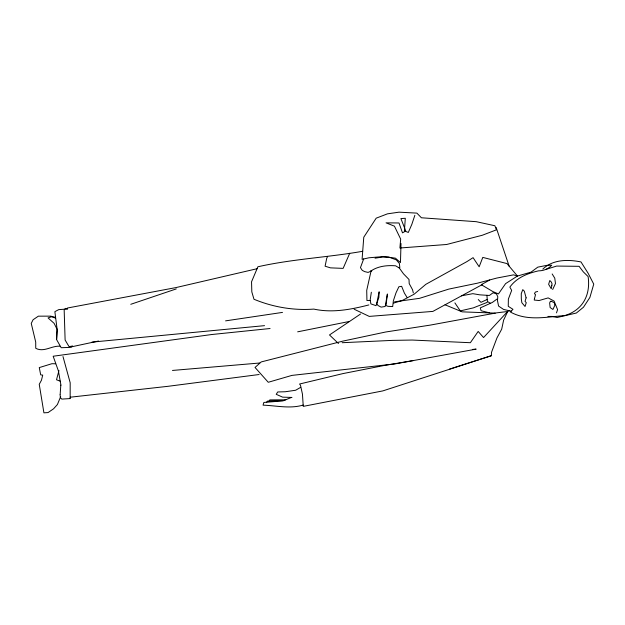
<?xml version="1.0" encoding="UTF-8"?>
<svg xmlns="http://www.w3.org/2000/svg" width="625" height="625" viewBox="0 0 625 625"><rect width="100%" height="100%" fill="white"/><g stroke="black" fill="none" stroke-linecap="round" stroke-linejoin="round"><path stroke-width="0.94" d="M70.156 398.328L70.188 382.773L62.992 356.539M413.477 360.555L384.398 365.445L342.977 373.586L299.57 384.023L300.523 385.367L302.445 394.109L303.266 406.367L382.781 390.914L491.438 355.688L491.461 352.461L496.938 337.969L501.688 329.188L503.641 320.055L507.75 311.375L509.414 310.781M401.008 243.5L400.461 262.586L395.43 258.156L383.133 256.586L368.969 257.781L362.086 259.344L363.773 237.211L376.195 218.172L387.461 213.844L399.016 212.164L416.891 213.117L421.406 217.773L476.289 221.688L494.891 225.75L496.406 229.844L482.328 235.242L446.641 244.492L399.906 248L400.672 239.094L394.43 226.164L386.062 222.852L399 222.977L402.5 232.852L405.758 230.969L400.906 218.57L405.297 218.281L404.414 230.93L408.32 232.445L411.844 224.32L414.844 215.313M60.188 394.203L60.797 385.094M56.602 339.508L57.242 330.18L54.867 311.656L58.727 309.625L67.586 308.984L65.414 308.367L64.172 310.094L65.117 340.031L69.078 346.656L72.594 345.984L70.883 347.359L61.187 347.719L56.625 339.633L56.984 329.078L54.133 323.367L48.039 317.898L51.484 316.773L55.328 317.992M497.773 297.398L497.438 300.531L498.586 306.062L503.531 309.406L511.203 311.195M371.352 292.25L370.172 299.875L370.883 303.883L376.039 305.672L378.859 297.438L379.148 291.789L376.727 303.578L378.008 305.508L381.117 307.117L385.203 306.484L387.398 293.984L386.016 305.508L387.859 306.32L392.688 306.57L393.375 300.758L395.977 292.906L398.875 286.758L401.648 286.328L404.383 293.094L406.984 297.305M371.18 270.445L366.719 290.383L366.93 300.523L370.508 300.469M58.953 370.547L56.508 379.766L60.242 381.188M556.492 312.875L557.578 309.625L554.109 301.086L548.156 297.898L539.109 300.531L534.25 300.047L534.477 298.531M363.656 258.969L360.453 267.641L362.242 270.344L364.633 271.602L368.078 272.414L371.758 270.852L370.969 270.977C378.102 266.062 387.195 265.156 395.633 265.812L398.906 267.789L399.828 267.508L399.383 263.5L396.305 259.859L388.789 257.055L382.648 257.016L375.039 258.188M269.172 401.539L269.789 399.898L285.75 399.805M60.664 396.641L57.406 404.531L53.562 408.805L48.07 412.57L43.914 412.836L39.242 384.32L41.461 380.227L42.711 375.102L40.695 374.875L39.266 367.594L51.93 363.703L55.664 363.781M534.586 298.258L535.516 294.641L534.461 293.703L535.344 292.078L537.68 291.469M349.719 253.266L343.133 268.383L330.461 267.859L325.094 266.211L326.727 258.266L327.547 256.648M552.672 289.508L555.477 283.508L554.766 278.156L552.164 273.953M266.5 402.234L267.727 401.008L282.547 400.594M496.898 299.125L492.312 302.461L480.258 307.906L481.109 310.75L489.336 312.789M542.82 269.094C552.93 259.367 568.047 259.289 580.992 261.945L588.117 273.242L593.75 284.141L589.891 297.43L583.5 307.203L576.367 313.023L557.117 317.492L552.078 316.43L547.922 316.43M360.539 314.023L329.5 334.953L338.461 343.523M517.547 275.977L505.586 283.641L498.453 293.922L492.852 291.562L481.266 284.672L489.703 280.039M300.672 387.344L295.641 390.25L285.289 391.75L277.711 391.961L276.227 394.32L282.602 397.148L291.969 397.445M482.062 284.695L432.875 311.406L369.227 316.398L354.133 309.203M487.242 299.422L480.977 302.336L478.258 299.531M551.219 301.43L549.945 301.977L549.656 303.156L550.141 307.547L552.906 309.461L554.852 305.328L554.289 302.688L550.906 301.086M291.117 397.562L283.078 400.859L263.844 402.453L263.07 405.164C276.375 405.609 290.086 409.008 303.18 405.062M487.227 302.359L473.312 307.883L460.305 310.883L454.883 302.898M130.766 304.305L176.289 288.906M449.43 369.133L491.438 355.688M546.164 269.32L556.633 266.07L579.078 266.312L583.312 271.859L588.109 276.578C590.742 294.891 582.875 310.008 564.906 315.539C546.672 316.93 527.266 321.445 510.336 311.969L512.977 309.328L508.258 306.305L508.367 299.086L511.672 290.391L509.859 287.094C516.781 277.57 527.414 273.422 538.477 270.859C543.531 270.875 548.32 269.008 551.734 265.227L546.938 265.336L537.797 267.141L531 272.156L517.445 276.039L506.977 263.578L482.773 257.398L479.164 266.781L473.078 257.656L466.953 261.586L425.867 284.312L414.117 294.211L402.156 300.531L393.633 303.086M257.125 268.711L175.953 287.586L67.438 308.016M368.867 304.938C350.812 309.523 332.367 313.125 313.82 309.094C293.406 310.625 272.859 307.086 253.977 299.25L251.82 291.891L251.547 281.789L257.891 266.773C292.453 258.977 327.883 257.414 362.703 251.281M98.562 341.023L71.523 346.828M297.664 331.828L349.57 321.414M461.414 295.828L472.805 293.672L479.719 294.836L489.398 295.469L493.102 292.766L496.43 293.883L497.813 296.75M394.562 301.812L419.531 298.336L448.812 289.094L477.508 283.164L496.805 278.055L513.68 274.836L517.219 276.188M225.586 320.867L282.508 312.398M259.133 374.516L167.953 386.32L70.156 397.211M270.07 328.516L211.672 334.531L53.164 356.234L58.414 370.938L60.953 385.211M264.531 325.648L91.93 342.125M172.477 370.445L259.719 363.008M59.82 346.195C51.5 345.656 43.93 352.617 35.742 348.312L35.719 342.078L31.25 323.398L33.094 319.742L38.367 316.164L50.68 316.141L55.273 317.305M472.703 349.406L476.141 349.125L394.898 363.922L291.938 375.391L268.266 382.281L255.031 367.453L261.203 361.93L342.992 341.086L385.641 332.008L430.242 325.109L496.82 312.82L507.609 311.508L483.555 337.555L478.18 331.438L470.359 342.719L412.266 340.047L392.438 340.383L342.102 342.711M70.156 398.578L61.773 399.094L60.422 397.664L60.047 394.477M495.188 313.125L462.125 311.844L445.047 304.797M490.539 303.336L487.398 301.484L486.93 295.305M399.039 267.625L403.461 273.781L409.008 279.477L409.195 283.562L412.547 289.742L413.328 292.953M496.141 227.406L509.148 266.18M551.828 285.312L551.266 288.758L548.625 284.32L549.805 280.523L551.312 282.023L552.039 283.789L551.828 285.312M526.109 297.836L525.055 301.359L526.266 302.664L525.047 306.477L521.852 302.711L521.32 298.961L521.266 293.648L522.773 289.641L524.305 291.164L526.109 297.836"/></g></svg>
